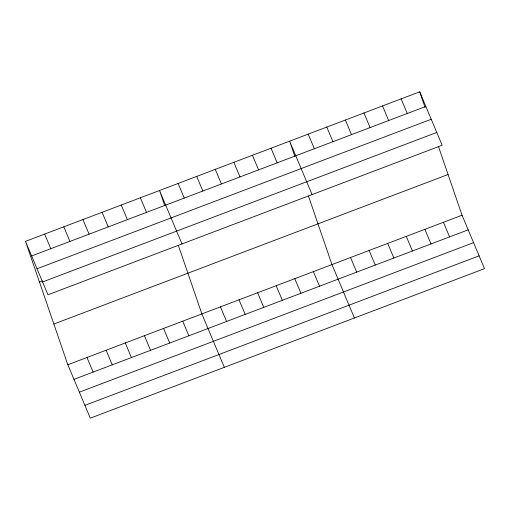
<?xml version="1.0" encoding="UTF-8"?>
<svg xmlns="http://www.w3.org/2000/svg" width="510" height="510" viewBox="0 0 510 510"><rect width="100%" height="100%" fill="white"/><g stroke="black" fill="none" stroke-linecap="round" stroke-linejoin="round"><path stroke-width="0.76" d="M25.5 241.351L419.704 91.832L442.164 145.248L47.959 294.774L25.5 241.351L67.836 364.752L90.295 418.168L484.5 268.649L462.041 215.226L438.479 146.536M31.639 255.956L425.85 106.437M37.026 268.764L431.231 119.244M39.474 282.075L42.419 280.953M42.572 281.966L436.777 132.441M53.862 324.028L448.073 174.509M67.836 364.752L462.041 215.226M73.975 379.357L468.186 229.831M79.362 392.164L473.567 242.645M84.909 405.361L479.113 255.841M401.121 98.876L407.26 113.481M443.458 222.277L449.597 236.882M382.538 105.927L388.677 120.532M424.875 229.328L431.014 243.933M363.955 112.978L370.094 127.583M406.291 236.372L412.431 250.977M345.372 120.022L351.511 134.634M387.708 243.423L393.847 258.028M326.789 127.073L332.928 141.678M369.125 250.474L375.264 265.079M308.206 134.124L314.345 148.729M350.542 257.518L356.681 272.13M312.075 194.59L289.616 141.168L294.767 156.175M354.412 317.991L331.953 264.569L308.391 195.878M271.033 148.219L277.172 162.824M313.369 271.62L319.509 286.225M252.45 155.269L258.589 169.875M294.786 278.67L300.925 293.275M233.867 162.32L240.006 176.925M276.203 285.715L282.342 300.32M215.284 169.365L221.423 183.97M257.62 292.765L263.759 307.371M196.701 176.415L202.84 191.02M239.037 299.816L245.176 314.421M178.117 183.466L184.257 198.071M220.454 306.861L226.593 321.472M181.987 243.933L159.528 190.51L164.679 205.517M224.323 367.334L201.864 313.911L178.302 245.221M140.384 197.778L146.523 212.383M182.72 321.172L188.859 335.778M121.233 205.039L127.379 219.644M163.57 328.434L169.709 343.045M102.089 212.3L108.228 226.905M144.426 335.701L150.565 350.306M82.939 219.561L89.084 234.166M125.275 342.962L131.421 357.567M63.795 226.822L69.934 241.434M106.131 350.223L112.27 364.828M44.644 234.09L50.79 248.695M86.98 357.484L93.126 372.09M419.704 91.832L425.098 107.546"/></g></svg>
